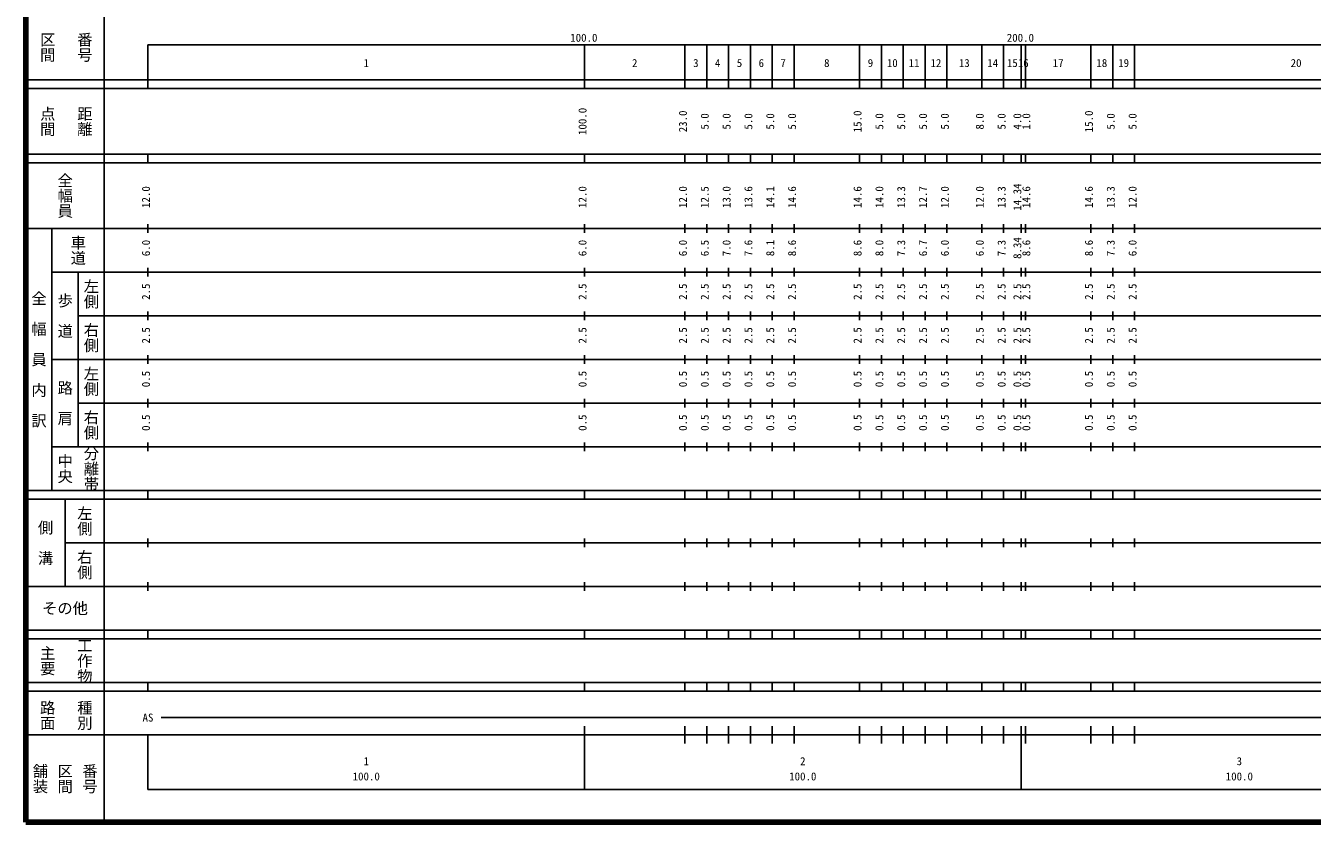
# Model space of a CAD drawing. Units: millimetres on the paper, enlarged 1000 times. Extents: x 40000 to 680000, y 20000 to 380000.
# Drawn here: x 40000 to 334706, y 20000 to 202409 of the extents above; entities that cross this region are included whole.
import ezdxf
from ezdxf.enums import TextEntityAlignment as Align

# ---------------------------------------------------------------- set-up
doc = ezdxf.new("R2010")
doc.units = ezdxf.units.MM
doc.header["$LTSCALE"] = 1000
doc.layers.add('M-TTL', color=2, linetype='Continuous', lineweight=140)
doc.layers.add('M-TTL-BAND', color=7, linetype='Continuous', lineweight=25)
doc.styles.add('@ＭＳ ゴシック', font='')
doc.styles.add('ＭＳ ゴシック', font='')
doc.styles.get('@ＭＳ ゴシック').set_extended_font_data('@MS Gothic')
doc.styles.get('ＭＳ ゴシック').set_extended_font_data('MS Gothic')

msp = doc.modelspace()

# ---------------------------------------------------------------- linework, layer by layer
at = {"layer": 'M-TTL'}
for p, q in [((40000, 380000), (40000, 20000)), ((40000, 20000), (680000, 20000))]:
    msp.add_line(p, q, dxfattribs=at)
at = {"layer": 'M-TTL-BAND'}
for p, q in [((58000, 370000), (58000, 20000)), ((68000, 198000), (579000, 198000)), ((68000, 198000), (68000, 188000)), ((168000, 188000), (168000, 198000)), ((191000, 188000), (191000, 198000)), ((196000, 188000), (196000, 198000)), ((201000, 188000), (201000, 198000)), ((206000, 188000), (206000, 198000)), ((211000, 188000), (211000, 198000)), ((216000, 188000), (216000, 198000)), ((231000, 188000), (231000, 198000)), ((236000, 188000), (236000, 198000)), ((241000, 188000), (241000, 198000)), ((246000, 188000), (246000, 198000)), ((251000, 188000), (251000, 198000)), ((259000, 188000), (259000, 198000)), ((264000, 188000), (264000, 198000)), ((268000, 188000), (268000, 198000)), ((269000, 188000), (269000, 198000)), ((284000, 188000), (284000, 198000)), ((289000, 188000), (289000, 198000)), ((294000, 188000), (294000, 198000)), ((40000, 190000), (579000, 190000)), ((40000, 188000), (579000, 188000)), ((40000, 173000), (579000, 173000)), ((40000, 171000), (579000, 171000)), ((68000, 171000), (68000, 173000)), ((168000, 171000), (168000, 173000)), ((191000, 171000), (191000, 173000)), ((196000, 171000), (196000, 173000)), ((201000, 171000), (201000, 173000)), ((206000, 171000), (206000, 173000)), ((211000, 171000), (211000, 173000)), ((216000, 171000), (216000, 173000)), ((231000, 171000), (231000, 173000)), ((236000, 171000), (236000, 173000)), ((241000, 171000), (241000, 173000)), ((246000, 171000), (246000, 173000)), ((251000, 171000), (251000, 173000)), ((259000, 171000), (259000, 173000)), ((264000, 171000), (264000, 173000)), ((268000, 171000), (268000, 173000)), ((269000, 171000), (269000, 173000)), ((284000, 171000), (284000, 173000)), ((289000, 171000), (289000, 173000)), ((294000, 171000), (294000, 173000)), ((68000, 155000), (68000, 157000)), ((168000, 155000), (168000, 157000)), ((191000, 155000), (191000, 157000)), ((196000, 155000), (196000, 157000)), ((201000, 155000), (201000, 157000)), ((206000, 155000), (206000, 157000)), ((211000, 155000), (211000, 157000)), ((216000, 155000), (216000, 157000)), ((231000, 155000), (231000, 157000)), ((236000, 155000), (236000, 157000)), ((241000, 155000), (241000, 157000)), ((246000, 155000), (246000, 157000)), ((251000, 155000), (251000, 157000)), ((259000, 155000), (259000, 157000)), ((264000, 155000), (264000, 157000)), ((268000, 155000), (268000, 157000)), ((269000, 155000), (269000, 157000)), ((284000, 155000), (284000, 157000)), ((289000, 155000), (289000, 157000)), ((294000, 155000), (294000, 157000)), ((40000, 156000), (579000, 156000)), ((46000, 96000), (46000, 156000)), ((46000, 146000), (579000, 146000)), ((52000, 146000), (52000, 106000)), ((68000, 145000), (68000, 147000)), ((168000, 145000), (168000, 147000)), ((191000, 145000), (191000, 147000)), ((196000, 145000), (196000, 147000)), ((201000, 145000), (201000, 147000)), ((206000, 145000), (206000, 147000)), ((211000, 145000), (211000, 147000)), ((216000, 145000), (216000, 147000)), ((231000, 145000), (231000, 147000)), ((236000, 145000), (236000, 147000)), ((241000, 145000), (241000, 147000)), ((246000, 145000), (246000, 147000)), ((251000, 145000), (251000, 147000)), ((259000, 145000), (259000, 147000)), ((264000, 145000), (264000, 147000)), ((268000, 145000), (268000, 147000)), ((269000, 145000), (269000, 147000)), ((284000, 145000), (284000, 147000)), ((289000, 145000), (289000, 147000)), ((294000, 145000), (294000, 147000)), ((52000, 136000), (579000, 136000)), ((68000, 135000), (68000, 137000)), ((168000, 135000), (168000, 137000)), ((191000, 135000), (191000, 137000)), ((196000, 135000), (196000, 137000)), ((201000, 135000), (201000, 137000)), ((206000, 135000), (206000, 137000)), ((211000, 135000), (211000, 137000)), ((216000, 135000), (216000, 137000)), ((231000, 135000), (231000, 137000)), ((236000, 135000), (236000, 137000)), ((241000, 135000), (241000, 137000)), ((246000, 135000), (246000, 137000)), ((251000, 135000), (251000, 137000)), ((259000, 135000), (259000, 137000)), ((264000, 135000), (264000, 137000)), ((268000, 135000), (268000, 137000)), ((269000, 135000), (269000, 137000)), ((284000, 135000), (284000, 137000)), ((289000, 135000), (289000, 137000)), ((294000, 135000), (294000, 137000)), ((68000, 125000), (68000, 127000)), ((168000, 125000), (168000, 127000)), ((191000, 125000), (191000, 127000)), ((196000, 125000), (196000, 127000)), ((201000, 125000), (201000, 127000)), ((206000, 125000), (206000, 127000)), ((211000, 125000), (211000, 127000)), ((216000, 125000), (216000, 127000)), ((231000, 125000), (231000, 127000)), ((236000, 125000), (236000, 127000)), ((241000, 125000), (241000, 127000)), ((246000, 125000), (246000, 127000)), ((251000, 125000), (251000, 127000)), ((259000, 125000), (259000, 127000)), ((264000, 125000), (264000, 127000)), ((268000, 125000), (268000, 127000)), ((269000, 125000), (269000, 127000)), ((284000, 125000), (284000, 127000)), ((289000, 125000), (289000, 127000)), ((294000, 125000), (294000, 127000)), ((46000, 126000), (579000, 126000)), ((52000, 116000), (579000, 116000)), ((68000, 115000), (68000, 117000)), ((168000, 115000), (168000, 117000)), ((191000, 115000), (191000, 117000)), ((196000, 115000), (196000, 117000)), ((201000, 115000), (201000, 117000)), ((206000, 115000), (206000, 117000)), ((211000, 115000), (211000, 117000)), ((216000, 115000), (216000, 117000)), ((231000, 115000), (231000, 117000)), ((236000, 115000), (236000, 117000)), ((241000, 115000), (241000, 117000)), ((246000, 115000), (246000, 117000)), ((251000, 115000), (251000, 117000)), ((259000, 115000), (259000, 117000)), ((264000, 115000), (264000, 117000)), ((268000, 115000), (268000, 117000)), ((269000, 115000), (269000, 117000)), ((284000, 115000), (284000, 117000)), ((289000, 115000), (289000, 117000)), ((294000, 115000), (294000, 117000)), ((68000, 105000), (68000, 107000)), ((168000, 105000), (168000, 107000)), ((191000, 105000), (191000, 107000)), ((196000, 105000), (196000, 107000)), ((201000, 105000), (201000, 107000)), ((206000, 105000), (206000, 107000)), ((211000, 105000), (211000, 107000)), ((216000, 105000), (216000, 107000)), ((231000, 105000), (231000, 107000)), ((236000, 105000), (236000, 107000)), ((241000, 105000), (241000, 107000)), ((246000, 105000), (246000, 107000)), ((251000, 105000), (251000, 107000)), ((259000, 105000), (259000, 107000)), ((264000, 105000), (264000, 107000)), ((268000, 105000), (268000, 107000)), ((269000, 105000), (269000, 107000)), ((284000, 105000), (284000, 107000)), ((289000, 105000), (289000, 107000)), ((294000, 105000), (294000, 107000)), ((46000, 106000), (579000, 106000)), ((40000, 96000), (579000, 96000)), ((68000, 94000), (68000, 96000)), ((168000, 94000), (168000, 96000)), ((191000, 94000), (191000, 96000)), ((196000, 94000), (196000, 96000)), ((201000, 94000), (201000, 96000)), ((206000, 94000), (206000, 96000)), ((211000, 94000), (211000, 96000)), ((216000, 94000), (216000, 96000)), ((231000, 94000), (231000, 96000)), ((236000, 94000), (236000, 96000)), ((241000, 94000), (241000, 96000)), ((246000, 94000), (246000, 96000)), ((251000, 94000), (251000, 96000)), ((259000, 94000), (259000, 96000)), ((264000, 94000), (264000, 96000)), ((268000, 94000), (268000, 96000)), ((269000, 94000), (269000, 96000)), ((284000, 94000), (284000, 96000)), ((289000, 94000), (289000, 96000)), ((294000, 94000), (294000, 96000)), ((40000, 94000), (579000, 94000)), ((49000, 94000), (49000, 74000)), ((49000, 84000), (579000, 84000)), ((68000, 83000), (68000, 85000)), ((168000, 83000), (168000, 85000)), ((191000, 83000), (191000, 85000)), ((196000, 83000), (196000, 85000)), ((201000, 83000), (201000, 85000)), ((206000, 83000), (206000, 85000)), ((211000, 83000), (211000, 85000)), ((216000, 83000), (216000, 85000)), ((231000, 83000), (231000, 85000)), ((236000, 83000), (236000, 85000)), ((241000, 83000), (241000, 85000)), ((246000, 83000), (246000, 85000)), ((251000, 83000), (251000, 85000)), ((259000, 83000), (259000, 85000)), ((264000, 83000), (264000, 85000)), ((268000, 83000), (268000, 85000)), ((269000, 83000), (269000, 85000)), ((284000, 83000), (284000, 85000)), ((289000, 83000), (289000, 85000)), ((294000, 83000), (294000, 85000)), ((40000, 74000), (579000, 74000)), ((68000, 73000), (68000, 75000)), ((168000, 73000), (168000, 75000)), ((191000, 73000), (191000, 75000)), ((196000, 73000), (196000, 75000)), ((201000, 73000), (201000, 75000)), ((206000, 73000), (206000, 75000)), ((211000, 73000), (211000, 75000)), ((216000, 73000), (216000, 75000)), ((231000, 73000), (231000, 75000)), ((236000, 73000), (236000, 75000)), ((241000, 73000), (241000, 75000)), ((246000, 73000), (246000, 75000)), ((251000, 73000), (251000, 75000)), ((259000, 73000), (259000, 75000)), ((264000, 73000), (264000, 75000)), ((268000, 73000), (268000, 75000)), ((269000, 73000), (269000, 75000)), ((284000, 73000), (284000, 75000)), ((289000, 73000), (289000, 75000)), ((294000, 73000), (294000, 75000)), ((40000, 64000), (579000, 64000)), ((40000, 62000), (579000, 62000)), ((68000, 62000), (68000, 64000)), ((168000, 62000), (168000, 64000)), ((191000, 62000), (191000, 64000)), ((196000, 62000), (196000, 64000)), ((201000, 62000), (201000, 64000)), ((206000, 62000), (206000, 64000)), ((211000, 62000), (211000, 64000)), ((216000, 62000), (216000, 64000)), ((231000, 62000), (231000, 64000)), ((236000, 62000), (236000, 64000)), ((241000, 62000), (241000, 64000)), ((246000, 62000), (246000, 64000)), ((251000, 62000), (251000, 64000)), ((259000, 62000), (259000, 64000)), ((264000, 62000), (264000, 64000)), ((268000, 62000), (268000, 64000)), ((269000, 62000), (269000, 64000)), ((284000, 62000), (284000, 64000)), ((289000, 62000), (289000, 64000)), ((294000, 62000), (294000, 64000)), ((40000, 52000), (579000, 52000)), ((68000, 50000), (68000, 52000)), ((168000, 50000), (168000, 52000)), ((191000, 50000), (191000, 52000)), ((196000, 50000), (196000, 52000)), ((201000, 50000), (201000, 52000)), ((206000, 50000), (206000, 52000)), ((211000, 50000), (211000, 52000)), ((216000, 50000), (216000, 52000)), ((231000, 50000), (231000, 52000)), ((236000, 50000), (236000, 52000)), ((241000, 50000), (241000, 52000)), ((246000, 50000), (246000, 52000)), ((251000, 50000), (251000, 52000)), ((259000, 50000), (259000, 52000)), ((264000, 50000), (264000, 52000)), ((268000, 50000), (268000, 52000)), ((269000, 50000), (269000, 52000)), ((284000, 50000), (284000, 52000)), ((289000, 50000), (289000, 52000)), ((294000, 50000), (294000, 52000)), ((40000, 50000), (579000, 50000)), ((71000, 44000), (565000, 44000)), ((168000, 27500), (168000, 42000)), ((191000, 38000), (191000, 42000)), ((196000, 38000), (196000, 42000)), ((201000, 38000), (201000, 42000)), ((206000, 38000), (206000, 42000)), ((211000, 38000), (211000, 42000)), ((216000, 38000), (216000, 42000)), ((231000, 38000), (231000, 42000)), ((236000, 38000), (236000, 42000)), ((241000, 38000), (241000, 42000)), ((246000, 38000), (246000, 42000)), ((251000, 38000), (251000, 42000)), ((259000, 38000), (259000, 42000)), ((264000, 38000), (264000, 42000)), ((268000, 27500), (268000, 42000)), ((269000, 38000), (269000, 42000)), ((284000, 38000), (284000, 42000)), ((289000, 38000), (289000, 42000)), ((294000, 38000), (294000, 42000)), ((40000, 40000), (579000, 40000)), ((68000, 40000), (68000, 27500)), ((68000, 27500), (579000, 27500))]:
    msp.add_line(p, q, dxfattribs=at)

# ---------------------------------------------------------------- texts
at = {"layer": 'M-TTL-BAND', "style": '@ＭＳ ゴシック'}
for s, p in [('区間', (45000, 197500)), ('番号', (53500, 197500)), ('点間', (45000, 180500)), ('距離', (53500, 180500)), ('全幅員', (49000, 163500)), ('車道', (52000, 151000)), ('全\u3000幅\u3000員\u3000内\u3000訳', (43000, 126000)), ('左側', (55000, 141000)), ('歩\u3000道', (49000, 136000)), ('右側', (55000, 131000)), ('左側', (55000, 121000)), ('路\u3000肩', (49000, 116000)), ('右側', (55000, 111000)), ('中央', (49000, 101000)), ('分離帯', (55000, 101000)), ('左側', (53500, 89000)), ('側\u3000溝', (44500, 84000)), ('右側', (53500, 79000)), ('主要', (45000, 57000)), ('工作物', (53500, 57000)), ('路面', (45000, 44500)), ('種別', (53500, 44500)), ('舗装', (43333, 30000)), ('区間', (49000, 30000)), ('番号', (54667, 30000))]:
    msp.add_text(s, height=2566, rotation=270, dxfattribs=at).set_placement(p, align=Align.MIDDLE_CENTER)
at = {"layer": 'M-TTL-BAND', "style": 'ＭＳ ゴシック'}
for s, p in [('100.0', (167844, 198195)), ('200.0', (267844, 198195)), ('1', (118000, 192405)), ('2', (179500, 192405)), ('3', (193500, 192405)), ('4', (198500, 192405)), ('5', (203500, 192405)), ('6', (208500, 192405)), ('7', (213500, 192405)), ('8', (223500, 192405)), ('9', (233500, 192405)), ('10', (238500, 192405)), ('11', (243500, 192405)), ('12', (248500, 192405)), ('13', (255000, 192405)), ('14', (261500, 192405)), ('15', (266000, 192405)), ('16', (268500, 192405)), ('17', (276500, 192405)), ('18', (286500, 192405)), ('19', (291500, 192405)), ('20', (331000, 192405)), ('AS', (68000, 42500)), ('1', (118000, 32523)), ('2', (218000, 32523)), ('3', (318000, 32523)), ('100.0', (118000, 29033)), ('100.0', (218000, 29033)), ('100.0', (318000, 29033))]:
    msp.add_text(s, height=1833, dxfattribs=at).set_placement(p, align=Align.BOTTOM_CENTER)
for s, p in [('100.0', (169000, 180500)), ('23.0', (192000, 180500)), ('15.0', (232000, 180500)), ('15.0', (285000, 180500)), ('5.0', (197000, 180500)), ('5.0', (202000, 180500)), ('5.0', (207000, 180500)), ('5.0', (212000, 180500)), ('5.0', (217000, 180500)), ('5.0', (237000, 180500)), ('5.0', (242000, 180500)), ('5.0', (247000, 180500)), ('5.0', (252000, 180500)), ('8.0', (260000, 180500)), ('5.0', (265000, 180500)), ('4.0', (268604, 180500)), ('1.0', (270657, 180500)), ('5.0', (290000, 180500)), ('5.0', (295000, 180500)), ('12.0', (69000, 163174)), ('12.0', (169000, 163174)), ('12.0', (192000, 163174)), ('12.5', (197000, 163174)), ('13.0', (202000, 163174)), ('13.6', (207000, 163174)), ('14.1', (212000, 163174)), ('14.6', (217000, 163174)), ('14.6', (232000, 163174)), ('14.0', (237000, 163174)), ('13.3', (242000, 163174)), ('12.7', (247000, 163174)), ('12.0', (252000, 163174)), ('12.0', (260000, 163174)), ('13.3', (265000, 163174)), ('14.34', (268604, 163174)), ('14.6', (270657, 163174)), ('14.6', (285000, 163174)), ('13.3', (290000, 163174)), ('12.0', (295000, 163174)), ('8.1', (212000, 151500)), ('8.34', (268604, 151500)), ('6.0', (69000, 151500)), ('6.0', (169000, 151500)), ('6.0', (192000, 151500)), ('6.5', (197000, 151500)), ('7.0', (202000, 151500)), ('7.6', (207000, 151500)), ('8.6', (217000, 151500)), ('8.6', (232000, 151500)), ('8.0', (237000, 151500)), ('7.3', (242000, 151500)), ('6.7', (247000, 151500)), ('6.0', (252000, 151500)), ('6.0', (260000, 151500)), ('7.3', (265000, 151500)), ('8.6', (270657, 151500)), ('8.6', (285000, 151500)), ('7.3', (290000, 151500)), ('6.0', (295000, 151500)), ('2.5', (69000, 141500)), ('2.5', (169000, 141500)), ('2.5', (192000, 141500)), ('2.5', (197000, 141500)), ('2.5', (202000, 141500)), ('2.5', (207000, 141500)), ('2.5', (212000, 141500)), ('2.5', (217000, 141500)), ('2.5', (232000, 141500)), ('2.5', (237000, 141500)), ('2.5', (242000, 141500)), ('2.5', (247000, 141500)), ('2.5', (252000, 141500)), ('2.5', (260000, 141500)), ('2.5', (265000, 141500)), ('2.5', (268604, 141500)), ('2.5', (270657, 141500)), ('2.5', (285000, 141500)), ('2.5', (290000, 141500)), ('2.5', (295000, 141500)), ('2.5', (69000, 131500)), ('2.5', (169000, 131500)), ('2.5', (192000, 131500)), ('2.5', (197000, 131500)), ('2.5', (202000, 131500)), ('2.5', (207000, 131500)), ('2.5', (212000, 131500)), ('2.5', (217000, 131500)), ('2.5', (232000, 131500)), ('2.5', (237000, 131500)), ('2.5', (242000, 131500)), ('2.5', (247000, 131500)), ('2.5', (252000, 131500)), ('2.5', (260000, 131500)), ('2.5', (265000, 131500)), ('2.5', (268604, 131500)), ('2.5', (270657, 131500)), ('2.5', (285000, 131500)), ('2.5', (290000, 131500)), ('2.5', (295000, 131500)), ('0.5', (69000, 121500)), ('0.5', (169000, 121500)), ('0.5', (192000, 121500)), ('0.5', (197000, 121500)), ('0.5', (202000, 121500)), ('0.5', (207000, 121500)), ('0.5', (212000, 121500)), ('0.5', (217000, 121500)), ('0.5', (232000, 121500)), ('0.5', (237000, 121500)), ('0.5', (242000, 121500)), ('0.5', (247000, 121500)), ('0.5', (252000, 121500)), ('0.5', (260000, 121500)), ('0.5', (265000, 121500)), ('0.5', (268604, 121500)), ('0.5', (270657, 121500)), ('0.5', (285000, 121500)), ('0.5', (290000, 121500)), ('0.5', (295000, 121500)), ('0.5', (69000, 111500)), ('0.5', (169000, 111500)), ('0.5', (192000, 111500)), ('0.5', (197000, 111500)), ('0.5', (202000, 111500)), ('0.5', (207000, 111500)), ('0.5', (212000, 111500)), ('0.5', (217000, 111500)), ('0.5', (232000, 111500)), ('0.5', (237000, 111500)), ('0.5', (242000, 111500)), ('0.5', (247000, 111500)), ('0.5', (252000, 111500)), ('0.5', (260000, 111500)), ('0.5', (265000, 111500)), ('0.5', (268604, 111500)), ('0.5', (270657, 111500)), ('0.5', (285000, 111500)), ('0.5', (290000, 111500)), ('0.5', (295000, 111500))]:
    msp.add_text(s, height=1833, rotation=90, dxfattribs=at).set_placement(p, align=Align.BOTTOM_CENTER)
msp.add_text('その他', height=2566, dxfattribs=at).set_placement((49000, 69000), align=Align.MIDDLE_CENTER)

doc.saveas('drawing.dxf')
